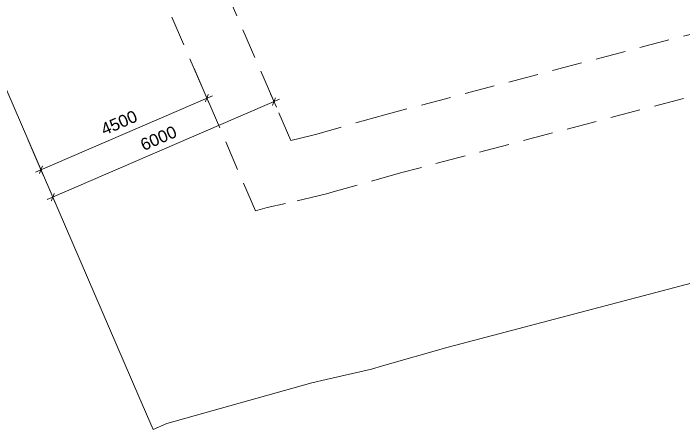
# Model space of a CAD drawing. Header units: inches. Extents: x 27644242 to 29761523, y -859349 to 216979.
# Drawn here: x 29032325 to 29049015, y -338954 to -328594 of the extents above; entities that cross this region are included whole.
import ezdxf

# ---------------------------------------------------------------- set-up
doc = ezdxf.new("R2010")
doc.units = ezdxf.units.IN
doc.header["$MEASUREMENT"] = 0
doc.header["$PDMODE"] = 35
doc.linetypes.add('01-Xref Col Podium Lvl-1$0$HIDDEN', pattern=[0.375, 0.25, -0.125])
doc.layers.get('Defpoints').update_dxf_attribs({"color": 8})
doc.layers.add('RVA Site Boundary', color=17, linetype='Continuous', lineweight=15)
doc.layers.add('WALL', color=7, linetype='Continuous', lineweight=20)
doc.styles.add('AMITS', font='arial.ttf')
doc.dimstyles.new('DIM 300', dxfattribs={"dimtxt": 300, "dimasz": 150, "dimexe": 150, "dimexo": 150, "dimgap": 150, "dimtad": 1, "dimdec": 0, "dimzin": 0, "dimdsep": 46, "dimtxsty": 'AMITS', "dimblk": 'ARCHTICK', "dimcen": 0, "dimdle": 150, "dimclrd": 4, "dimclre": 4, "dimclrt": 6, "dimadec": 0, "dimazin": 0, "dimtfac": 1, "dimtdec": 0, "dimtix": 1, "dimtmove": 1, "dimatfit": 3, "dimfxl": 1, "dimtolj": 1, "dimtzin": 0, "dimlwd": -1, "dimlwe": -1, "dimarcsym": 0})

# ---------------------------------------------------------------- blocks, each defined once
blk = doc.blocks.new('_ARCHTICK')
at = {"color": 0, "linetype": 'ByBlock', "const_width": 0.15}
blk.add_lwpolyline([(-0.5, -0.5), (0.5, 0.5)], dxfattribs=at)
blk = doc.blocks.new('*D1622')
at = {"layer": 'Defpoints', "color": 0}
for p in [(29036765, -329829), (29037142, -330702), (29032634, -331613)]:
    blk.add_point(p, dxfattribs=at)
at = {"layer": 'WALL', "color": 4, "ltscale": 500}
for p, q in [((29036825, -329967), (29037202, -330840)), ((29032873, -332545), (29037280, -330643)), ((29032694, -331751), (29033070, -332624))]:
    blk.add_line(p, q, dxfattribs=at)
at = {"layer": 'WALL', "color": 4, "linetype": 'ByBlock', "xscale": 150, "yscale": 150, "zscale": 150}
for p, rotation in [((29037142, -330702), 23.35350132919402), ((29033011, -332486), 203.353501329194)]:
    blk.add_blockref('_ARCHTICK', p, dxfattribs=dict(at, rotation=rotation))
at = {"layer": 'WALL', "color": 6, "ltscale": 500, "insert": (29034957, -331316), "char_height": 300, "attachment_point": 5, "rotation": 23.3535, "style": 'AMITS'}
blk.add_mtext('\\A1;4500', dxfattribs=at)
blk = doc.blocks.new('*D1623')
at = {"layer": 'Defpoints', "color": 0}
for p in [(29038670, -330456), (29038814, -330790), (29033162, -332835)]:
    blk.add_point(p, dxfattribs=at)
at = {"layer": 'WALL', "color": 4, "ltscale": 500}
for p, q in [((29038730, -330594), (29038874, -330928)), ((29033168, -333228), (29038952, -330731)), ((29033221, -332972), (29033365, -333306))]:
    blk.add_line(p, q, dxfattribs=at)
at = {"layer": 'WALL', "color": 4, "linetype": 'ByBlock', "xscale": 150, "yscale": 150, "zscale": 150}
for p, rotation in [((29038814, -330790), 23.35350132920554), ((29033306, -333169), 203.3535013292055)]:
    blk.add_blockref('_ARCHTICK', p, dxfattribs=dict(at, rotation=rotation))
at = {"layer": 'WALL', "color": 6, "ltscale": 500, "insert": (29035940, -331701), "char_height": 300, "attachment_point": 5, "rotation": 23.3535, "style": 'AMITS'}
blk.add_mtext('\\A1;6000', dxfattribs=at)

msp = doc.modelspace()

# ---------------------------------------------------------------- linework, layer by layer
at = {"layer": 'RVA Site Boundary', "ltscale": 500}
msp.add_lwpolyline([(29070926.2, -330999.4), (29062954.2, -331725), (29062671.4, -331785), (29062072.9, -331926.9), (29043154.4, -336904.1), (29041514.5, -337369.7), (29041239.4, -337447.2), (29040113.4, -337709.2), (29039758.6, -337790.8), (29036145.3, -338806.4), (29035803.9, -338954.3), (29035449, -338132.3), (29030512.7, -326699.7), (29023062.2, -309604.7), (29018811, -299995), (29026628.3, -299892.3), (29043246.2, -299727.6), (29049816.7, -299786.8), (29057283.4, -299764.8), (29071605.7, -299770.1)], dxfattribs=at)
at = {"layer": 'RVA Site Boundary', "color": 252, "linetype": '01-Xref Col Podium Lvl-1$0$HIDDEN', "ltscale": 3000}
for points in [[(29070593.9, -326511), (29062280.8, -327267.7), (29061685.1, -327394.1), (29060981.3, -327561), (29041967.3, -332563.3), (29040289.9, -333039.6), (29040118.9, -333087.7), (29039099, -333325), (29038644.6, -333429.6), (29038355.1, -333510.9), (29034641, -324908.8), (29027182.5, -307795.5), (29025682.7, -304405.1), (29026680.1, -304392), (29043248.2, -304227.8), (29049803, -304286.8), (29057289.2, -304264.8), (29071603.1, -304270.1)], [(29070483.2, -325014.9), (29062056.4, -325781.9), (29061356.4, -325930.5), (29060617.4, -326105.7), (29041571.6, -331116.4), (29039881.7, -331596.2), (29039745.4, -331634.6), (29039230.5, -331754.4), (29036017.1, -324311.9), (29028556, -307192.4), (29027975.1, -305879.3), (29043248.9, -305727.9), (29049798.5, -305786.9), (29057291.2, -305764.8), (29071602.3, -305770.1)]]:
    msp.add_lwpolyline(points, dxfattribs=at)

# ---------------------------------------------------------------- dimensions: what is measured, and where the dimension line sits
at = {"layer": 'WALL', "color": 1, "ltscale": 500}
for p1, p2, distance, picture, middle in [((29032634.1, -331613), (29036765.5, -329829.2), -950.8, '*D1622', (29034956.5, -331315.7)), ((29033161.6, -332834.8), (29038670.1, -330456.4), -363.8, '*D1623', (29035939.9, -331701.2))]:
    dim = msp.add_aligned_dim(p1=p1, p2=p2, distance=distance, dimstyle='DIM 300', override={"dimpost": '\\X'}, dxfattribs=at)
    dim.commit()
    dim.dimension.update_dxf_attribs({"geometry": picture, "text_midpoint": middle})

doc.saveas('drawing.dxf')
